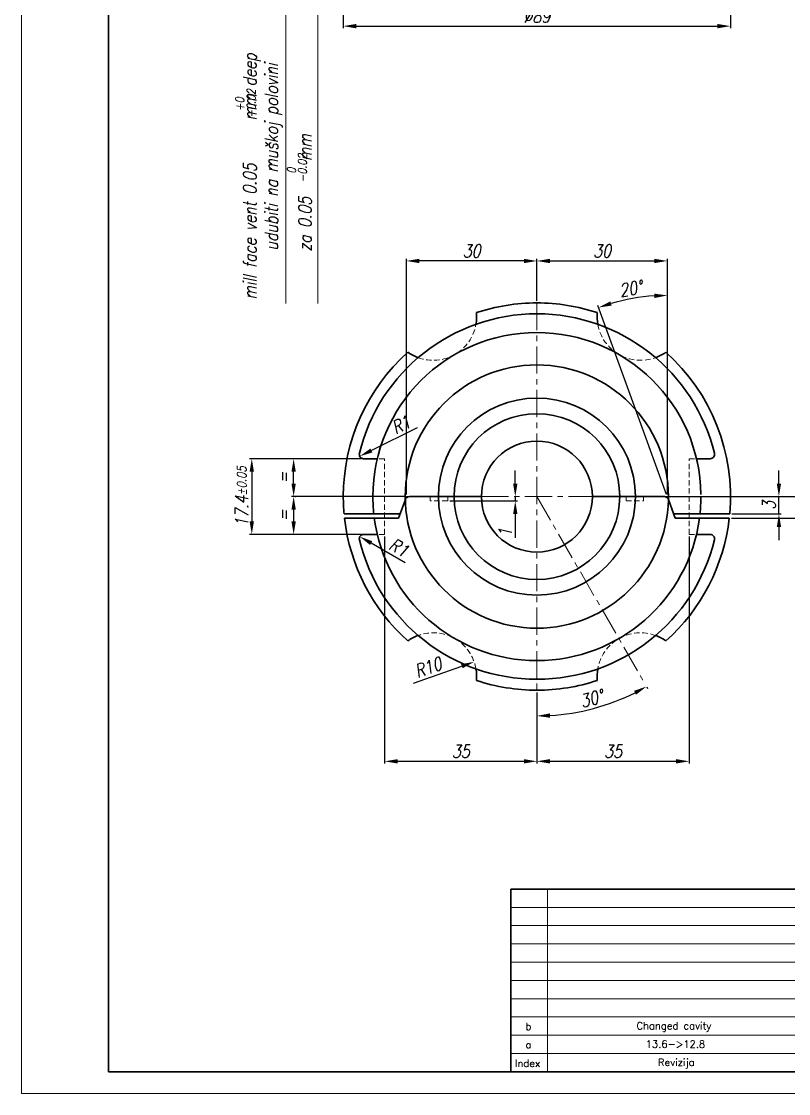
# Model space of a CAD drawing. Extents: x 64 to 577, y 48 to 468.
# Drawn here: x 63.5 to 239.9, y 47.7 to 294.1 of the extents above; entities that cross this region are included whole.
import ezdxf

# ---------------------------------------------------------------- set-up
doc = ezdxf.new("R2010")
doc.units = 0
doc.header["$LTSCALE"] = 5
doc.header["$MEASUREMENT"] = 0
doc.linetypes.add('CENTER', pattern=[2, 1.25, -0.25, 0.25, -0.25])
doc.linetypes.add('HIDDEN', pattern=[0.375, 0.25, -0.125])
doc.layers.get('0').update_dxf_attribs({"linetype": 'CONTINUOUS', "lineweight": 15})
doc.layers.get('Defpoints').update_dxf_attribs({"linetype": 'CONTINUOUS'})
for name, color, linetype, lineweight in [('1', 1, 'CENTER', 15), ('2', 2, 'HIDDEN', 15), ('3', 3, 'CONTINUOUS', 35)]:
    doc.layers.add(name, color=color, linetype=linetype, lineweight=lineweight)
doc.layers.add('ENGLISH', color=197, linetype='CONTINUOUS')
doc.styles.add('ITALICT', font='ITALICT.shx', dxfattribs={"width": 0.8, "height": 3})
doc.styles.add('ROMANS', font='romans.shx')
doc.styles.get("Standard").update_dxf_attribs({"font": 'isocp.shx', "height": 3})
doc.dimstyles.get("Standard").update_dxf_attribs({"dimtxt": 0.18, "dimasz": 0.18, "dimexe": 0.18, "dimexo": 0.0625, "dimgap": 0.09, "dimtad": 0, "dimtih": 1, "dimtoh": 1, "dimdec": 4, "dimzin": 0, "dimdsep": 46, "dimtxsty": 'Standard', "dimcen": 0.09, "dimadec": 0, "dimazin": 0, "dimtfac": 1, "dimtdec": 4, "dimtofl": 0, "dimtmove": 0, "dimatfit": 3, "dimfxl": 1, "dimtolj": 1, "dimtzin": 0, "dimarcsym": 0})

# ---------------------------------------------------------------- blocks, each defined once
blk = doc.blocks.new('*D63')
at = {"color": 0, "lineweight": -2, "transparency": 16777216}
for p, q in [((137.51, 337.7), (137.51, 292.5)), ((226.51, 337.7), (226.51, 292.5)), ((140.51, 293), (223.51, 293))]:
    blk.add_line(p, q, dxfattribs=at)
at = {"color": 0, "transparency": 16777216}
for points in [[(140.51, 293.5), (140.51, 292.5), (137.51, 293)], [(223.51, 293.5), (223.51, 292.5), (226.51, 293)]]:
    blk.add_solid(points, dxfattribs=at)
at = {"layer": 'Defpoints', "color": 0, "transparency": 16777216}
for p in [(137.51, 338.2), (226.51, 338.2), (226.51, 293)]:
    blk.add_point(p, dxfattribs=at)
at = {"color": 0, "transparency": 16777216, "insert": (182.01, 295.3), "char_height": 3, "attachment_point": 5, "style": 'ITALICT'}
blk.add_mtext('\\A1;%%c89', dxfattribs=at)
blk = doc.blocks.new('*D43')
at = {"color": 0, "lineweight": -2, "transparency": 16777216}
for p, q in [((147.01, 175.68), (147.01, 123.53)), ((182.01, 139.88), (182.01, 123.53)), ((150.01, 124.03), (179.01, 124.03))]:
    blk.add_line(p, q, dxfattribs=at)
at = {"color": 0, "transparency": 16777216}
for points in [[(150.01, 124.53), (150.01, 123.53), (147.01, 124.03)], [(179.01, 124.53), (179.01, 123.53), (182.01, 124.03)]]:
    blk.add_solid(points, dxfattribs=at)
at = {"layer": 'Defpoints', "color": 0, "transparency": 16777216}
for p in [(147.01, 176.18), (182.01, 140.38), (182.01, 124.03)]:
    blk.add_point(p, dxfattribs=at)
at = {"color": 0, "transparency": 16777216, "insert": (164.51, 126.33), "char_height": 3, "attachment_point": 5, "style": 'ITALICT'}
blk.add_mtext('\\A1;35', dxfattribs=at)
blk = doc.blocks.new('*D44')
at = {"color": 0, "lineweight": -2, "transparency": 16777216}
for p, q in [((217.01, 175.68), (217.01, 123.53)), ((182.01, 139.88), (182.01, 123.53)), ((185.01, 124.03), (214.01, 124.03))]:
    blk.add_line(p, q, dxfattribs=at)
at = {"color": 0, "transparency": 16777216}
for points in [[(185.01, 124.53), (185.01, 123.53), (182.01, 124.03)], [(214.01, 124.53), (214.01, 123.53), (217.01, 124.03)]]:
    blk.add_solid(points, dxfattribs=at)
at = {"layer": 'Defpoints', "color": 0, "transparency": 16777216}
for p in [(217.01, 176.18), (182.01, 140.38), (217.01, 124.03)]:
    blk.add_point(p, dxfattribs=at)
at = {"color": 0, "transparency": 16777216, "insert": (199.51, 126.33), "char_height": 3, "attachment_point": 5, "style": 'ITALICT'}
blk.add_mtext('\\A1;35', dxfattribs=at)
blk = doc.blocks.new('*D45')
at = {"color": 0, "lineweight": -2, "transparency": 16777216}
for p, q in [((141.67, 193.58), (125.59, 193.58)), ((126.09, 187.88), (126.09, 190.58)), ((151.51, 184.88), (125.59, 184.88))]:
    blk.add_line(p, q, dxfattribs=at)
at = {"color": 0, "transparency": 16777216}
for points in [[(125.59, 190.58), (126.59, 190.58), (126.09, 193.58)], [(125.59, 187.88), (126.59, 187.88), (126.09, 184.88)]]:
    blk.add_solid(points, dxfattribs=at)
at = {"layer": 'Defpoints', "color": 0, "transparency": 16777216}
for p in [(126.09, 193.58), (142.17, 193.58), (152.01, 184.88)]:
    blk.add_point(p, dxfattribs=at)
at = {"color": 0, "transparency": 16777216, "insert": (123.79, 189.23), "char_height": 3, "attachment_point": 5, "rotation": 90, "style": 'ITALICT'}
blk.add_mtext('\\A1;=', dxfattribs=at)
blk = doc.blocks.new('*D46')
at = {"color": 0, "lineweight": -2, "transparency": 16777216}
for p, q in [((126.41, 184.88), (126.59, 184.88)), ((126.09, 181.88), (126.09, 179.18)), ((141.67, 176.18), (125.59, 176.18))]:
    blk.add_line(p, q, dxfattribs=at)
at = {"color": 0, "transparency": 16777216}
for points in [[(125.59, 181.88), (126.59, 181.88), (126.09, 184.88)], [(125.59, 179.18), (126.59, 179.18), (126.09, 176.18)]]:
    blk.add_solid(points, dxfattribs=at)
at = {"layer": 'Defpoints', "color": 0, "transparency": 16777216}
for p in [(125.91, 184.88), (126.09, 176.18), (142.17, 176.18)]:
    blk.add_point(p, dxfattribs=at)
at = {"color": 0, "transparency": 16777216, "insert": (123.79, 180.53), "char_height": 3, "attachment_point": 5, "rotation": 90, "style": 'ITALICT'}
blk.add_mtext('\\A1;=', dxfattribs=at)
blk = doc.blocks.new('*D47')
at = {"color": 0, "lineweight": -2, "transparency": 16777216}
for p, q in [((141.67, 193.58), (115.97, 193.58)), ((116.47, 190.58), (116.47, 179.18)), ((141.67, 176.18), (115.97, 176.18))]:
    blk.add_line(p, q, dxfattribs=at)
at = {"color": 0, "transparency": 16777216}
for points in [[(115.97, 190.58), (116.97, 190.58), (116.47, 193.58)], [(115.97, 179.18), (116.97, 179.18), (116.47, 176.18)]]:
    blk.add_solid(points, dxfattribs=at)
at = {"layer": 'Defpoints', "color": 0, "transparency": 16777216}
for p in [(142.17, 193.58), (116.47, 176.18), (142.17, 176.18)]:
    blk.add_point(p, dxfattribs=at)
at = {"color": 0, "transparency": 16777216, "insert": (114.17, 184.88), "char_height": 3, "attachment_point": 5, "rotation": 90, "style": 'ITALICT'}
blk.add_mtext('\\A1;17.4{}{\\H0.71x;\\C3;%%p0.05}', dxfattribs=at)
blk = doc.blocks.new('*D48')
at = {"color": 0, "lineweight": -2, "transparency": 16777216}
blk.add_line((151.76, 169.67), (143.91, 174.18), dxfattribs=at)
at = {"color": 0, "transparency": 16777216}
blk.add_solid([(144.16, 174.62), (143.66, 173.75), (141.3, 175.68)], dxfattribs=at)
at = {"layer": 'Defpoints', "color": 0, "transparency": 16777216}
for p in [(141.3, 175.68), (142.17, 175.18)]:
    blk.add_point(p, dxfattribs=at)
at = {"color": 0, "transparency": 16777216, "insert": (150.28, 173.18), "char_height": 3, "attachment_point": 5, "rotation": 330.1166, "style": 'ITALICT'}
blk.add_mtext('\\A1;R1', dxfattribs=at)
blk = doc.blocks.new('*D49')
at = {"color": 0, "lineweight": -2, "transparency": 16777216}
for p, q in [((177.04, 187.88), (177.04, 190.88)), ((177.04, 184.88), (177.04, 183.88)), ((162.01, 183.88), (177.54, 183.88)), ((177.04, 180.88), (177.04, 175.37))]:
    blk.add_line(p, q, dxfattribs=at)
at = {"color": 0, "transparency": 16777216}
for points in [[(176.54, 187.88), (177.54, 187.88), (177.04, 184.88)], [(176.54, 180.88), (177.54, 180.88), (177.04, 183.88)]]:
    blk.add_solid(points, dxfattribs=at)
at = {"layer": 'Defpoints', "color": 0, "transparency": 16777216}
for p in [(177.04, 184.88), (161.51, 183.88), (177.04, 183.88)]:
    blk.add_point(p, dxfattribs=at)
at = {"color": 0, "transparency": 16777216, "insert": (174.74, 176.62), "char_height": 3, "attachment_point": 5, "rotation": 90, "style": 'ITALICT'}
blk.add_mtext('\\A1;1', dxfattribs=at)
blk = doc.blocks.new('*D50')
at = {"color": 0, "lineweight": -2, "transparency": 16777216}
blk.add_line((154.52, 200.66), (143.97, 195.46), dxfattribs=at)
at = {"color": 0, "transparency": 16777216}
blk.add_solid([(143.75, 195.91), (144.19, 195.02), (141.27, 194.14)], dxfattribs=at)
at = {"layer": 'Defpoints', "color": 0, "transparency": 16777216}
for p in [(141.27, 194.14), (142.17, 194.58)]:
    blk.add_point(p, dxfattribs=at)
at = {"color": 0, "transparency": 16777216, "insert": (150.78, 201.39), "char_height": 3, "attachment_point": 5, "rotation": 26.2269, "style": 'ITALICT'}
blk.add_mtext('\\A1;R1', dxfattribs=at)
blk = doc.blocks.new('*D51')
at = {"color": 0, "lineweight": -2, "transparency": 16777216}
for p, q in [((207.26, 141.15), (207.47, 140.78)), ((182.01, 139.88), (182.01, 133.96))]:
    blk.add_line(p, q, dxfattribs=at)
blk.add_arc((182.01, 184.88), 50.42, 273.4096, 296.5904, dxfattribs=at)
at = {"color": 0, "transparency": 16777216}
for points in [[(204.34, 140.23), (204.81, 139.35), (207.22, 141.22)], [(185.02, 134.05), (184.99, 135.05), (182.01, 134.46)]]:
    blk.add_solid(points, dxfattribs=at)
at = {"layer": 'Defpoints', "color": 0, "transparency": 16777216}
for p in [(182.01, 229.38), (182.01, 184.88), (207.01, 141.58), (182.01, 140.38), (190.76, 135.23)]:
    blk.add_point(p, dxfattribs=at)
at = {"color": 0, "transparency": 16777216, "insert": (194.61, 138.44), "char_height": 3, "attachment_point": 5, "rotation": 15.1879, "style": 'ITALICT'}
blk.add_mtext('\\A1;30°', dxfattribs=at)
blk = doc.blocks.new('*D52')
at = {"color": 0, "lineweight": -2, "transparency": 16777216}
for p, q in [((246.83, 187.88), (246.83, 190.88)), ((212.51, 184.88), (247.33, 184.88)), ((246.83, 179.88), (246.83, 184.88)), ((226.73, 179.88), (247.33, 179.88)), ((246.83, 176.88), (246.83, 173.88))]:
    blk.add_line(p, q, dxfattribs=at)
at = {"color": 0, "transparency": 16777216}
for points in [[(246.33, 187.88), (247.33, 187.88), (246.83, 184.88)], [(246.33, 176.88), (247.33, 176.88), (246.83, 179.88)]]:
    blk.add_solid(points, dxfattribs=at)
at = {"layer": 'Defpoints', "color": 0, "transparency": 16777216}
for p in [(212.01, 184.88), (246.83, 184.88), (226.23, 179.88)]:
    blk.add_point(p, dxfattribs=at)
at = {"color": 0, "transparency": 16777216, "insert": (244.53, 182.38), "char_height": 3, "attachment_point": 5, "rotation": 90, "style": 'ITALICT'}
blk.add_mtext('\\A1;4', dxfattribs=at)
blk = doc.blocks.new('*D53')
at = {"color": 0, "lineweight": -2, "transparency": 16777216}
for p, q in [((237.65, 187.88), (237.65, 190.88)), ((212.51, 184.88), (238.15, 184.88)), ((237.65, 180.88), (237.65, 184.88)), ((226.83, 180.88), (238.15, 180.88)), ((237.65, 177.88), (237.65, 174.88))]:
    blk.add_line(p, q, dxfattribs=at)
at = {"color": 0, "transparency": 16777216}
for points in [[(237.15, 187.88), (238.15, 187.88), (237.65, 184.88)], [(237.15, 177.88), (238.15, 177.88), (237.65, 180.88)]]:
    blk.add_solid(points, dxfattribs=at)
at = {"layer": 'Defpoints', "color": 0, "transparency": 16777216}
for p in [(212.01, 184.88), (237.65, 184.88), (226.33, 180.88)]:
    blk.add_point(p, dxfattribs=at)
at = {"color": 0, "transparency": 16777216, "insert": (235.35, 182.88), "char_height": 3, "attachment_point": 5, "rotation": 90, "style": 'ITALICT'}
blk.add_mtext('\\A1;3', dxfattribs=at)
blk = doc.blocks.new('*D65')
at = {"color": 0, "lineweight": -2, "transparency": 16777216}
for p, q in [((212.01, 192.78), (212.01, 231.61)), ((211.84, 185.35), (196.02, 228.8))]:
    blk.add_line(p, q, dxfattribs=at)
blk.add_arc((212.01, 184.88), 46.23, 93.7185, 106.2815, dxfattribs=at)
at = {"color": 0, "transparency": 16777216}
for points in [[(199.2, 228.78), (198.89, 229.74), (196.2, 228.33)], [(208.99, 231.52), (209.03, 230.52), (212.01, 231.11)]]:
    blk.add_solid(points, dxfattribs=at)
at = {"layer": 'Defpoints', "color": 0, "transparency": 16777216}
for p in [(206.64, 230.8), (212.01, 192.28), (212.01, 184.88), (212.01, 184.88), (212.25, 184.22)]:
    blk.add_point(p, dxfattribs=at)
at = {"color": 0, "transparency": 16777216, "insert": (203.58, 232.68), "char_height": 3, "attachment_point": 5, "rotation": 10, "style": 'ITALICT'}
blk.add_mtext('\\A1;20°', dxfattribs=at)
blk = doc.blocks.new('*D54')
at = {"color": 0, "lineweight": -2, "transparency": 16777216}
for p, q in [((182.01, 229.88), (182.01, 239.53)), ((185.01, 239.03), (209.01, 239.03)), ((212.01, 185.38), (212.01, 239.53))]:
    blk.add_line(p, q, dxfattribs=at)
at = {"color": 0, "transparency": 16777216}
for points in [[(185.01, 239.53), (185.01, 238.53), (182.01, 239.03)], [(209.01, 239.53), (209.01, 238.53), (212.01, 239.03)]]:
    blk.add_solid(points, dxfattribs=at)
at = {"layer": 'Defpoints', "color": 0, "transparency": 16777216}
for p in [(212.01, 239.03), (182.01, 229.38), (212.01, 184.88)]:
    blk.add_point(p, dxfattribs=at)
at = {"color": 0, "transparency": 16777216, "insert": (197.01, 241.33), "char_height": 3, "attachment_point": 5, "style": 'ITALICT'}
blk.add_mtext('\\A1;30', dxfattribs=at)
blk = doc.blocks.new('*D55')
at = {"color": 0, "lineweight": -2, "transparency": 16777216}
for p, q in [((152.01, 185.38), (152.01, 239.53)), ((179.01, 239.03), (155.01, 239.03)), ((182.01, 229.88), (182.01, 239.53))]:
    blk.add_line(p, q, dxfattribs=at)
at = {"color": 0, "transparency": 16777216}
for points in [[(155.01, 239.53), (155.01, 238.53), (152.01, 239.03)], [(179.01, 239.53), (179.01, 238.53), (182.01, 239.03)]]:
    blk.add_solid(points, dxfattribs=at)
at = {"layer": 'Defpoints', "color": 0, "transparency": 16777216}
for p in [(152.01, 239.03), (182.01, 229.38), (152.01, 184.88)]:
    blk.add_point(p, dxfattribs=at)
at = {"color": 0, "transparency": 16777216, "insert": (167.01, 241.33), "char_height": 3, "attachment_point": 5, "style": 'ITALICT'}
blk.add_mtext('\\A1;30', dxfattribs=at)
blk = doc.blocks.new('*D66')
at = {"color": 0, "lineweight": -2, "transparency": 16777216}
blk.add_line((153.63, 141.98), (164.76, 145.9), dxfattribs=at)
at = {"color": 0, "transparency": 16777216}
blk.add_solid([(164.59, 146.37), (164.93, 145.42), (167.59, 146.89)], dxfattribs=at)
at = {"layer": 'Defpoints', "color": 0, "transparency": 16777216}
for p in [(167.59, 146.89), (158.16, 143.57)]:
    blk.add_point(p, dxfattribs=at)
at = {"color": 0, "transparency": 16777216, "insert": (157.02, 145.61), "char_height": 3, "attachment_point": 5, "rotation": 19.3929, "style": 'ITALICT'}
blk.add_mtext('\\A1;R10', dxfattribs=at)

msp = doc.modelspace()

# ---------------------------------------------------------------- linework, layer by layer
for p, q in [((63.518, 467.67), (63.518, 47.67)), ((124.329, 229.255), (124.329, 301.237)), ((131.69, 301.237), (131.69, 229.255)), ((184.423, 94.67), (184.423, 52.67)), ((176.023, 90.47), (355.518, 90.47)), ((355.518, 86.27), (176.023, 86.27)), ((176.023, 82.07), (317.851, 82.07)), ((176.023, 77.87), (317.851, 77.87)), ((176.023, 73.67), (317.851, 73.67)), ((176.023, 69.47), (355.518, 69.47)), ((274.171, 65.27), (176.023, 65.27)), ((176.023, 61.07), (355.518, 61.07)), ((176.023, 56.87), (355.518, 56.87)), ((63.518, 47.67), (360.518, 47.67))]:
    msp.add_line(p, q)
at = {"layer": '1'}
for p, q in [((182.008, 229.381), (182.008, 140.381)), ((169.258, 184.881), (194.758, 184.881)), ((182.008, 184.881), (207.008, 141.58))]:
    msp.add_line(p, q, dxfattribs=at)
at = {"layer": '2'}
for p, q in [((147.008, 193.581), (145.326, 193.581)), ((147.008, 176.181), (147.008, 193.581)), ((217.008, 176.181), (217.008, 193.581)), ((217.008, 193.581), (218.69, 193.581)), ((152.008, 184.881), (151.768, 184.223)), ((152.708, 184.881), (152.008, 184.881)), ((157.508, 184.881), (157.508, 183.881)), ((161.508, 184.881), (161.508, 183.881)), ((202.508, 184.881), (202.508, 183.881)), ((206.508, 184.881), (206.508, 183.881)), ((211.308, 184.881), (212.008, 184.881)), ((212.008, 184.881), (212.247, 184.223)), ((161.508, 183.881), (157.508, 183.881)), ((202.508, 183.881), (206.508, 183.881)), ((147.008, 176.181), (145.326, 176.181)), ((217.008, 176.181), (218.69, 176.181))]:
    msp.add_line(p, q, dxfattribs=at)
for centre, start, end in [((158.158, 226.191), 249.8489, 350.1511), ((205.858, 226.191), 189.8489, 290.1511), ((158.158, 143.572), 9.8489, 110.1511), ((205.858, 143.572), 69.8489, 170.1511)]:
    msp.add_arc(centre, 10, start, end, dxfattribs=at)
at = {"layer": '3'}
for p, q in [((83.518, 462.67), (83.518, 52.67)), ((145.326, 193.581), (142.172, 193.581)), ((218.69, 193.581), (221.844, 193.581)), ((169.258, 184.881), (152.708, 184.881)), ((194.758, 184.881), (211.308, 184.881)), ((151.768, 184.223), (150.188, 179.881)), ((212.247, 184.223), (213.828, 179.881)), ((150.552, 180.881), (137.688, 180.881)), ((150.188, 179.881), (137.79, 179.881)), ((213.464, 180.881), (226.328, 180.881)), ((213.828, 179.881), (226.226, 179.881)), ((145.326, 176.181), (142.172, 176.181)), ((218.69, 176.181), (221.844, 176.181)), ((176.023, 94.67), (355.518, 94.67)), ((176.023, 94.67), (176.023, 52.67)), ((83.518, 52.67), (355.518, 52.67))]:
    msp.add_line(p, q, dxfattribs=at)
for radius in [22.65, 19.05, 12.75]:
    msp.add_circle((182.008, 184.881), radius, dxfattribs=at)
for centre, radius, start, end in [((182.008, 184.881), 44.5, 90, 108.19698), ((182.008, 184.881), 44.5, 71.80302, 90), ((182.008, 184.881), 42, 90, 166.31491), ((158.158, 226.191), 10, 350.1511, 5.5381), ((182.008, 184.881), 42, 13.68509, 90), ((205.858, 226.191), 10, 174.4619, 189.8489), ((182.008, 184.881), 37.7, 90, 180), ((182.008, 184.881), 37.7, 0.75991, 90), ((182.008, 184.881), 44.5, 131.80302, 180), ((158.158, 226.191), 10, 234.4619, 249.8489), ((205.858, 226.191), 10, 290.1511, 305.5381), ((182.008, 184.881), 44.5, 354.84286, 48.19698), ((182.008, 184.881), 30.25, 90, 180), ((182.008, 184.881), 30.25, 0, 90), ((142.172, 194.581), 1, 166.31491, 270), ((221.844, 194.581), 1, 270, 13.68509), ((182.008, 184.881), 44.5, 180, 185.15714), ((182.008, 184.881), 37.7, 180, 186.09059), ((182.008, 184.881), 30.25, 180, 270), ((152.708, 183.881), 1, 90, 160), ((211.308, 183.881), 1, 20, 90), ((182.008, 184.881), 30.25, 358.73715, 0), ((182.008, 184.881), 37.7, 353.90941, 0), ((182.008, 184.881), 30.25, 270, 358.73715), ((182.008, 184.881), 44.5, 186.45135, 228.19698), ((182.008, 184.881), 37.7, 187.62136, 270), ((182.008, 184.881), 37.7, 270, 352.37864), ((182.008, 184.881), 44.5, 311.80302, 353.54865), ((142.172, 175.181), 1, 90, 193.68509), ((221.844, 175.181), 1, 346.31491, 90), ((182.008, 184.881), 42, 193.68509, 270), ((182.008, 184.881), 42, 270, 346.31491), ((158.158, 143.572), 10, 110.1511, 125.5381), ((205.858, 143.572), 10, 54.4619, 69.8489), ((158.158, 143.572), 10, 354.4619, 9.8489), ((205.858, 143.572), 10, 170.1511, 185.5381), ((182.008, 184.881), 44.5, 251.80302, 270), ((182.008, 184.881), 44.5, 270, 288.19698)]:
    msp.add_arc(centre, radius, start, end, dxfattribs=at)

# ---------------------------------------------------------------- texts
at = {"style": 'ITALICT', "width": 0.8}
for s, height, p in [('udubiti na muškoj polovini', 3, (122.49, 241.452)), ('za 0.05    mm', 3, (130.194, 241.227)), ('-0.02', 2, (129.102, 257.083)), ('0', 2, (126.631, 259.098))]:
    msp.add_text(s, height=height, rotation=90, dxfattribs=at).set_placement(p)
at = {"style": 'ROMANS'}
for s, p in [('Changed cavity', (204.905, 62.409)), ('b', (179.389, 62.272)), ('a', (179.389, 58.072)), ('13.6->12.8', (207.018, 58.209)), ('Index', (176.961, 53.803)), ('Revizija', (209.843, 54.009))]:
    msp.add_text(s, height=1.68, dxfattribs=at).set_placement(p)
at = {"layer": 'ENGLISH', "style": 'ITALICT', "width": 0.8}
for s, height, p in [('mill face vent 0.05    mm deep', 3, (117.527, 230.183)), ('-0.02', 2, (117.355, 271.921)), ('+0', 2, (114.696, 273.454))]:
    msp.add_text(s, height=height, rotation=90, dxfattribs=at).set_placement(p)

# ---------------------------------------------------------------- dimensions: what is measured, and where the dimension line sits
dim = msp.add_linear_dim(base=(226.508, 293.003), p1=(137.508, 338.199), p2=(226.508, 338.199), text='%%c<>', dimstyle='Standard', override={"dimtxt": 3, "dimasz": 3, "dimexe": 0.5, "dimexo": 0.5, "dimgap": 0.8, "dimtad": 1, "dimtih": 0, "dimtoh": 0, "dimdec": 2, "dimzin": 8, "dimtxsty": 'ITALICT', "dimcen": 0, "dimaunit": 1, "dimtdec": 2, "dimtofl": 1, "dimtmove": 0, "dimtvp": 13.888889, "dimtzin": 8})
dim.commit()
dim.dimension.update_dxf_attribs({"geometry": '*D63', "text_midpoint": (182.008, 293.003), "dimtype": 160})
for base, p1, p2, angle, picture, middle in [((152.008, 239.028), (182.008, 229.381), (152.008, 184.881), 180, '*D55', (167.008, 241.328)), ((177.044, 183.881), (177.044, 184.881), (161.508, 183.881), 90, '*D49', (174.744, 176.624))]:
    dim = msp.add_linear_dim(base=base, p1=p1, p2=p2, angle=angle, dimstyle='Standard', override={"dimtxt": 3, "dimasz": 3, "dimexe": 0.5, "dimexo": 0.5, "dimgap": 0.8, "dimtad": 1, "dimtih": 0, "dimtoh": 0, "dimdec": 2, "dimzin": 8, "dimtxsty": 'ITALICT', "dimcen": 0, "dimaunit": 1, "dimtdec": 2, "dimtofl": 1, "dimtvp": 13.888889, "dimtzin": 8})
    dim.commit()
    dim.dimension.update_dxf_attribs({"geometry": picture, "text_midpoint": middle})
for base, p1, p2, picture, middle in [((212.008, 239.028), (182.008, 229.381), (212.008, 184.881), '*D54', (197.008, 241.328)), ((182.008, 124.028), (147.008, 176.181), (182.008, 140.381), '*D43', (164.508, 126.328)), ((217.008, 124.028), (182.008, 140.381), (217.008, 176.181), '*D44', (199.508, 126.328))]:
    dim = msp.add_linear_dim(base=base, p1=p1, p2=p2, dimstyle='Standard', override={"dimtxt": 3, "dimasz": 3, "dimexe": 0.5, "dimexo": 0.5, "dimgap": 0.8, "dimtad": 1, "dimtih": 0, "dimtoh": 0, "dimdec": 2, "dimzin": 8, "dimtxsty": 'ITALICT', "dimcen": 0, "dimaunit": 1, "dimtdec": 2, "dimtofl": 1, "dimtvp": 13.888889, "dimtzin": 8})
    dim.commit()
    dim.dimension.update_dxf_attribs({"geometry": picture, "text_midpoint": middle})
dim = msp.add_angular_dim_2l(base=(206.641, 230.802), line1=((212.008, 184.881), (212.008, 192.282)), line2=((212.008, 184.881), (212.247, 184.223)), dimstyle='Standard', override={"dimtxt": 3, "dimasz": 3, "dimexe": 0.5, "dimexo": 0.5, "dimgap": 0.8, "dimtad": 1, "dimtih": 0, "dimtoh": 0, "dimdec": 2, "dimzin": 8, "dimtxsty": 'ITALICT', "dimcen": 0, "dimaunit": 1, "dimtdec": 2, "dimtofl": 1, "dimtvp": 13.888889, "dimtzin": 8})
dim.commit()
dim.dimension.update_dxf_attribs({"geometry": '*D65', "text_midpoint": (203.58, 232.677)})
dim = msp.add_angular_dim_2l(base=(190.763, 135.228), line1=((182.008, 229.381), (182.008, 140.381)), line2=((182.008, 184.881), (207.008, 141.58)), dimstyle='Standard', override={"dimtxt": 3, "dimasz": 3, "dimexe": 0.5, "dimexo": 0.5, "dimgap": 0.8, "dimtad": 1, "dimtih": 0, "dimtoh": 0, "dimdec": 2, "dimzin": 8, "dimtxsty": 'ITALICT', "dimcen": 0, "dimaunit": 1, "dimtdec": 2, "dimtofl": 1, "dimtvp": 13.888889, "dimtzin": 8})
dim.commit()
dim.dimension.update_dxf_attribs({"geometry": '*D51', "text_midpoint": (195.217, 136.223), "dimtype": 162})
for center, mpoint, picture, middle in [((142.172, 194.581), (141.275, 194.139), '*D50', (151.799, 199.324)), ((142.172, 175.181), (141.305, 175.679), '*D48', (149.133, 171.181))]:
    dim = msp.add_radius_dim(center=center, mpoint=mpoint, text='R1', dimstyle='Standard', override={"dimtxt": 3, "dimasz": 3, "dimexe": 0.5, "dimexo": 0.5, "dimgap": 0.8, "dimtad": 1, "dimtih": 0, "dimtoh": 0, "dimdec": 2, "dimzin": 8, "dimtxsty": 'ITALICT', "dimcen": 0, "dimaunit": 1, "dimtdec": 2, "dimtofl": 1, "dimtvp": 13.888889, "dimtzin": 8})
    dim.commit()
    dim.dimension.update_dxf_attribs({"geometry": picture, "text_midpoint": middle, "dimtype": 164})
for base, p1, p2, text, override, picture, middle in [((116.466, 176.181), (142.172, 193.581), (142.172, 176.181), '<>{}{\\H0.71x;\\C3;%%p0.05}', {"dimtxt": 3, "dimasz": 3, "dimexe": 0.5, "dimexo": 0.5, "dimgap": 0.8, "dimtad": 1, "dimtih": 0, "dimtoh": 0, "dimdec": 2, "dimzin": 8, "dimtxsty": 'ITALICT', "dimcen": 0, "dimaunit": 1, "dimtp": 0.05, "dimtm": 0.05, "dimtdec": 2, "dimtofl": 1, "dimtvp": 13.888889, "dimtzin": 0}, '*D47', (114.166, 184.881)), ((126.09, 193.581), (152.008, 184.881), (142.172, 193.581), '=', {"dimtxt": 3, "dimasz": 3, "dimexe": 0.5, "dimexo": 0.5, "dimgap": 0.8, "dimtad": 1, "dimtih": 0, "dimtoh": 0, "dimdec": 2, "dimzin": 8, "dimtxsty": 'ITALICT', "dimcen": 0, "dimaunit": 1, "dimtdec": 2, "dimtofl": 1, "dimtvp": 13.888889, "dimtzin": 8}, '*D45', (123.79, 189.231)), ((246.834, 184.881), (226.226, 179.881), (212.008, 184.881), '4', {"dimtxt": 3, "dimasz": 3, "dimexe": 0.5, "dimexo": 0.5, "dimgap": 0.8, "dimtad": 1, "dimtih": 0, "dimtoh": 0, "dimdec": 2, "dimzin": 8, "dimtxsty": 'ITALICT', "dimcen": 0, "dimaunit": 1, "dimtdec": 2, "dimtofl": 1, "dimtvp": 13.888889, "dimtzin": 8}, '*D52', (244.534, 182.381)), ((237.653, 184.881), (226.328, 180.881), (212.008, 184.881), '3', {"dimtxt": 3, "dimasz": 3, "dimexe": 0.5, "dimexo": 0.5, "dimgap": 0.8, "dimtad": 1, "dimtih": 0, "dimtoh": 0, "dimdec": 2, "dimzin": 8, "dimtxsty": 'ITALICT', "dimcen": 0, "dimaunit": 1, "dimtdec": 2, "dimtofl": 1, "dimtvp": 13.888889, "dimtzin": 8}, '*D53', (235.353, 182.881)), ((126.09, 176.181), (125.91, 184.881), (142.172, 176.181), '=', {"dimtxt": 3, "dimasz": 3, "dimexe": 0.5, "dimexo": 0.5, "dimgap": 0.8, "dimtad": 1, "dimtih": 0, "dimtoh": 0, "dimdec": 2, "dimzin": 8, "dimtxsty": 'ITALICT', "dimcen": 0, "dimaunit": 1, "dimtdec": 2, "dimtofl": 1, "dimtvp": 13.888889, "dimtzin": 8}, '*D46', (123.79, 180.531))]:
    dim = msp.add_linear_dim(base=base, p1=p1, p2=p2, angle=90, text=text, dimstyle='Standard', override=override)
    dim.commit()
    dim.dimension.update_dxf_attribs({"geometry": picture, "text_midpoint": middle})
dim = msp.add_radius_dim(center=(158.158, 143.572), mpoint=(167.591, 146.892), dimstyle='Standard', override={"dimtxt": 3, "dimasz": 3, "dimexe": 0.5, "dimexo": 0.5, "dimgap": 0.8, "dimtad": 1, "dimtih": 0, "dimtoh": 0, "dimdec": 2, "dimzin": 8, "dimtxsty": 'ITALICT', "dimcen": 0, "dimaunit": 1, "dimtdec": 2, "dimtofl": 1, "dimtvp": 13.888889, "dimtzin": 8})
dim.commit()
dim.dimension.update_dxf_attribs({"geometry": '*D66', "text_midpoint": (157.781, 143.439), "dimtype": 164})

doc.saveas('drawing.dxf')
